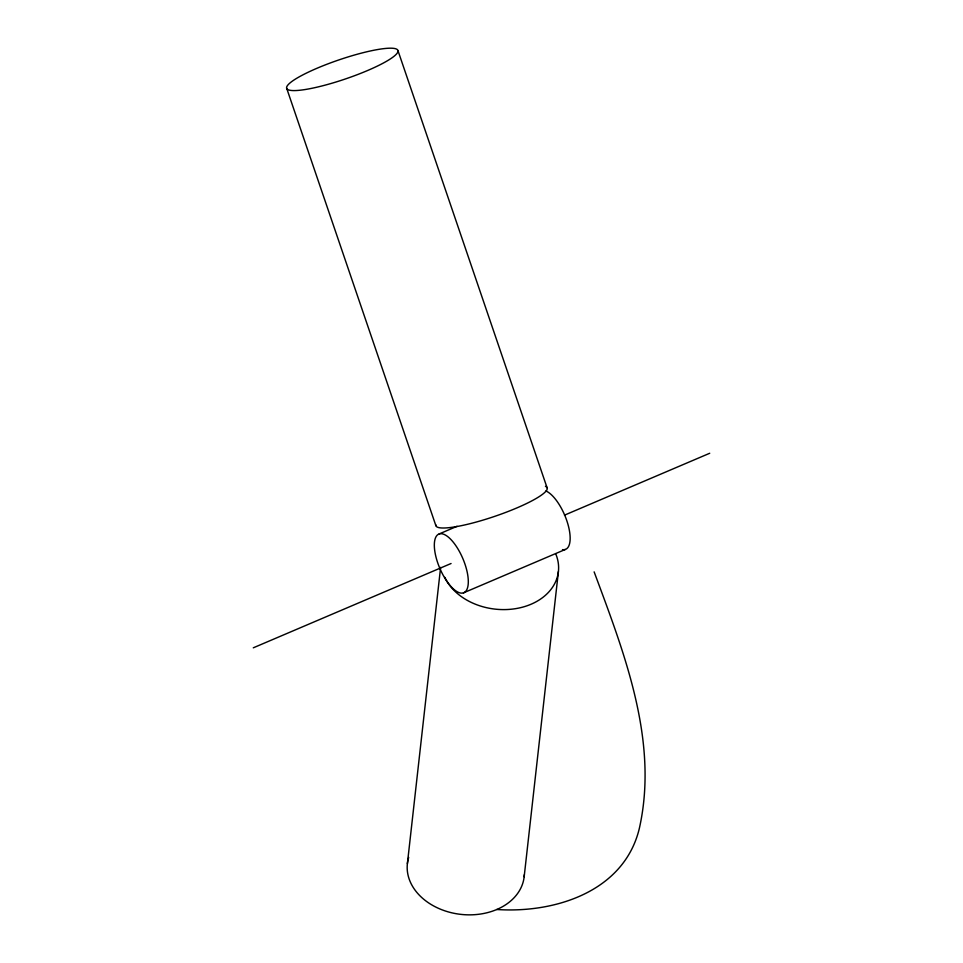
<?xml version="1.0" encoding="UTF-8"?>
<svg xmlns="http://www.w3.org/2000/svg" width="963" height="963" viewBox="0 0 963 963"><rect width="100%" height="100%" fill="white"/><g stroke="black" fill="none" stroke-linecap="round" stroke-linejoin="round"><path stroke-width="1.44" d="M407.385 863.667L440.621 567.351M524.161 876.799L558.408 571.553M439.176 533.935L457.064 526.304M253.281 647.822L451.069 563.511M564.487 515.157L709.719 453.26M463.456 592.871A31.887 12.507 66.9 0 0 455.535 545.214A31.887 12.507 66.9 0 0 434.951 552.124A31.887 12.507 66.9 0 0 463.456 592.871L565.305 549.464M496.788 909.493C554.676 913.43 623.94 891.75 639.276 828.698C659.089 741.101 624.144 652.89 594.135 571.866M397.96 50.594A58.755 10.063 -18.8 0 1 316.37 87.32A58.755 10.063 -18.8 0 1 312.566 70.203A58.755 10.063 -18.8 0 1 397.96 50.594L547.177 488.036M286.637 88.163L435.854 525.605M545.937 490.986A31.887 12.507 66.9 0 1 567.989 524.462A31.887 12.507 66.9 0 1 562.5 549.632M545.443 486.363A58.755 10.063 -18.8 0 1 497.678 515.337A58.755 10.063 -18.8 0 1 435.842 524.859M524.329 874.693A58.755 44.406 6.4 0 1 458.027 914.007A58.755 44.406 6.4 0 1 408.685 857.455M555.639 553.641A58.755 44.406 6.4 0 1 519.093 608.002A58.755 44.406 6.4 0 1 444.834 577.343"/></g></svg>
